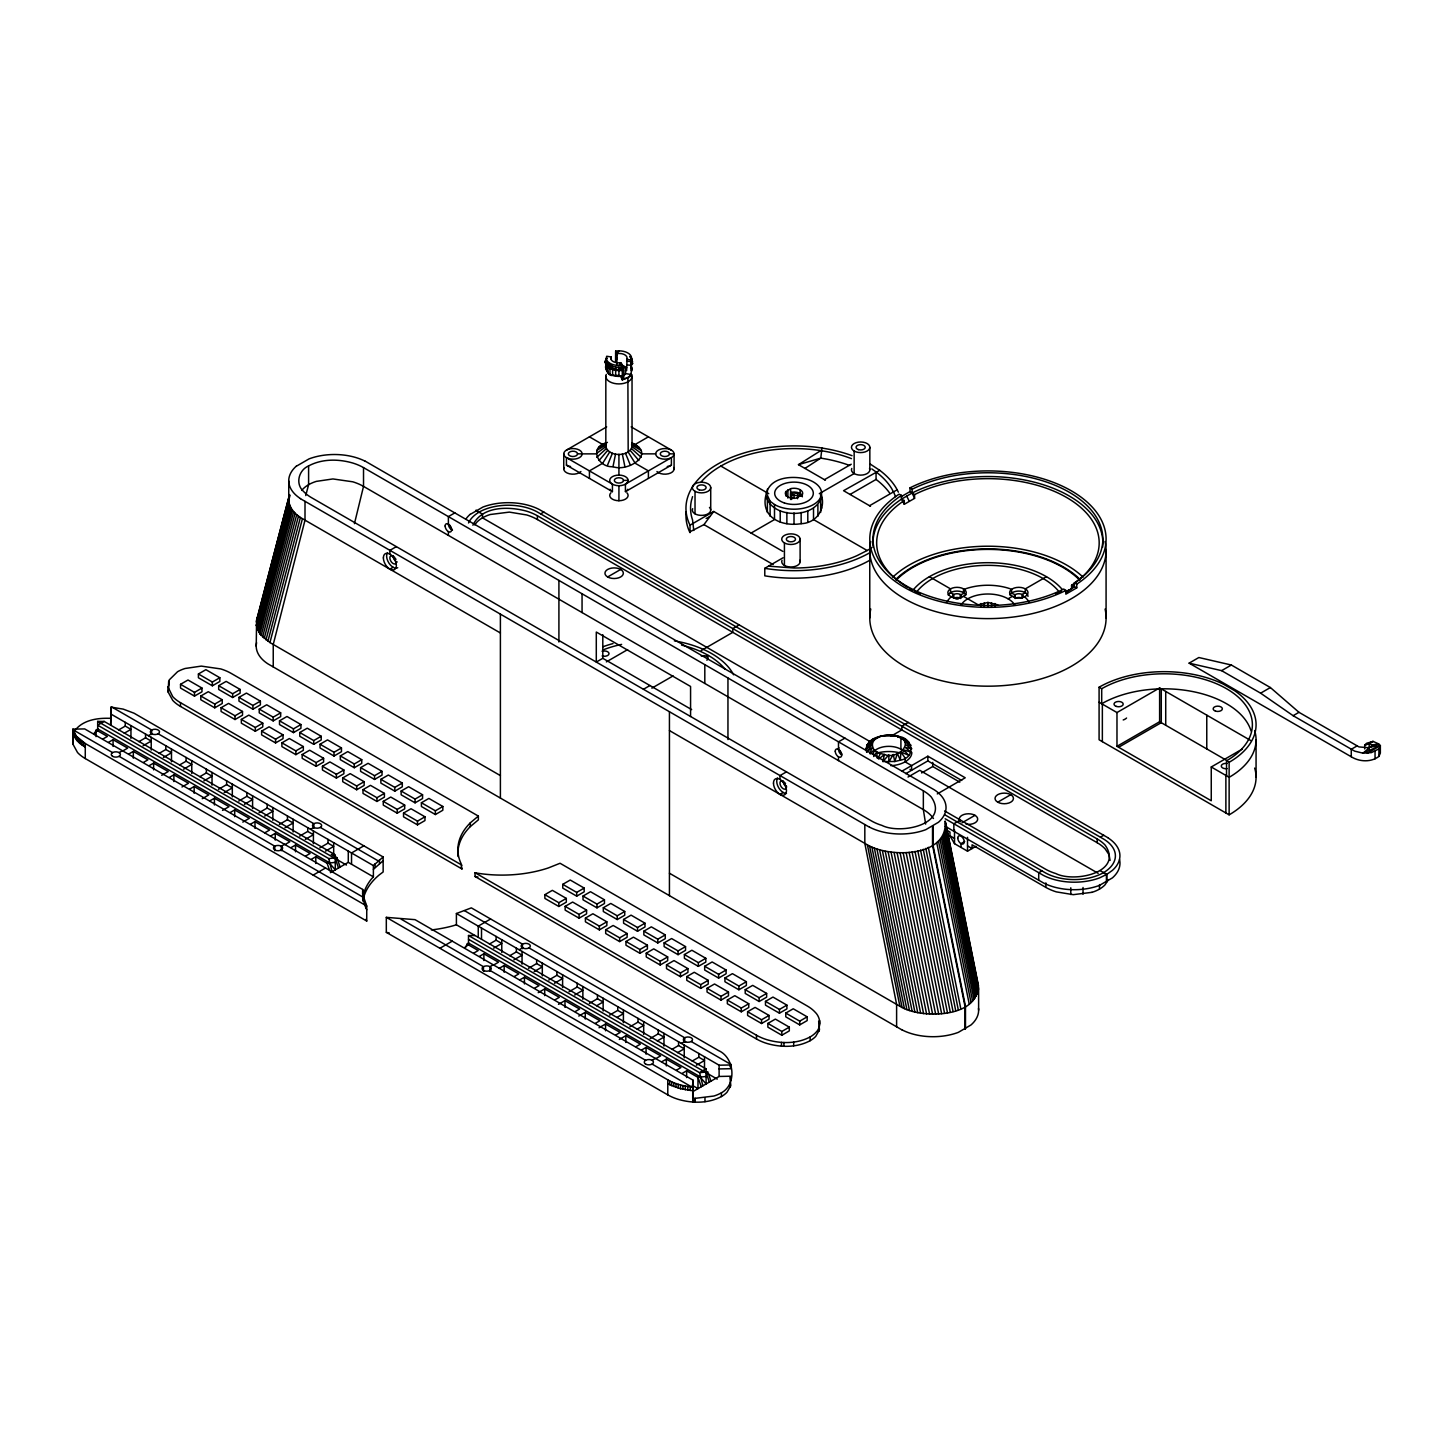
<?xml version="1.0" encoding="UTF-8"?>
<svg xmlns="http://www.w3.org/2000/svg" width="1453" height="1453" viewBox="0 0 1453 1453"><rect width="100%" height="100%" fill="white"/><g stroke="black" fill="none" stroke-linecap="round" stroke-linejoin="round"><path stroke-width="1.5" d="M631.583 366.882A13.095 7.574 0 0 1 631.583 370.806L630.275 376.381L622.32 379.905C624.045 371.895 611.568 378.416 607.99 372.495L607.99 367.046L605.211 362.324L606.718 358.128L605.211 362.324L606.973 366.12L609.988 368.553L615.654 370.461L622.211 370.461L620.994 368.154M609.988 374.002L609.988 368.553L605.647 364.285L606.282 360.017M618.924 376.145L618.924 367.318L622.211 367.082L621.466 369.988L618.924 370.697M631.583 370.806L631.147 361.506L632.2 359.726L631.147 358.128L632.6 363.522L631.147 365.284L626.624 364.903M632.037 376.345L632.037 446.707C628.967 457.077 608.898 457.077 605.828 446.707L605.828 376.345M464.706 947.719L468.502 943.015L699.601 1076.455L706.104 1083.956L706.104 1068.936L456.405 924.78L456.405 913.519L471.353 907.871L718.509 1050.573C734.491 1057.475 737.071 1084.392 721.451 1092.783A32.456 18.744 0 0 1 713.932 1096.016L695.242 1098.341L692.718 1101.992L693.099 1080.197L415.031 919.658L386.316 917.352L386.316 932.354L667.781 1094.872A44.189 25.518 0 0 0 678.224 1099.34C692.264 1103.426 708.265 1103.608 721.414 1096.561A32.456 18.744 0 0 0 727.027 1092.202L730.75 1085.663L729.933 1077.127M618.924 475.095L618.924 454.262M667.781 1094.872L667.799 1079.851L386.316 917.352M695.206 1102.119L695.242 1098.341L692.718 1098.25L692.718 1090.731L680.531 1088.733L671.686 1085.609L669.688 1084.646L669.688 1080.887L667.799 1079.851M671.686 1085.609L671.704 1081.867L669.688 1080.887M673.792 1086.499L673.792 1082.757L671.704 1081.867M675.972 1087.334L675.972 1083.575L673.792 1082.757M678.224 1088.079L678.224 1084.319L675.972 1083.575M680.531 1088.733L680.549 1084.991L678.224 1084.319M682.91 1089.314L682.91 1085.573L680.549 1084.991M685.326 1089.804L685.326 1086.063L682.91 1085.573M687.778 1090.204L687.778 1086.463L685.326 1086.063M690.248 1090.513L690.248 1086.771L687.778 1086.463M719.108 1068.936L730.877 1068.7L730.478 1063.542M693.099 1080.197L692.718 1090.731L693.099 1083.956M704.959 1101.683L704.977 1097.905M721.414 1096.561L721.451 1092.783M730.314 1087.044L730.332 1083.266M730.859 1079.979L730.877 1076.219L719.108 1076.455L693.099 1091.457M72.922 740.412L72.741 738.959L72.922 744.154L72.904 729.134L84.674 728.916L362.723 889.472L363.014 898.917L363.014 895.157L366.737 906.036L366.737 921.057L85.273 758.557A44.189 25.518 0 0 1 77.536 752.527L72.922 744.154L73.504 733.329M256.309 621.938L289.565 494.583L256.582 620.195L256.237 646.204M669.433 873.217L899.897 1006.275C921.874 1020.424 987.713 1017.554 976.071 979.031M111.046 707.121L110.664 725.174L111.046 707.121L123.233 709.118L134.076 713.223L383.138 856.961L383.156 871.963L379.451 874.742A92.865 53.616 0 0 0 363.014 900.824M110.664 717.655L111.082 710.862M362.723 893.214L362.669 894.249L362.651 890.489M897.373 736.417L908.743 742.065L905.328 742.392L911.049 745.262L905.909 744.953L911.83 748.695L905.328 747.496L911.049 752.127L903.621 749.875L908.743 755.342L900.914 751.909L900.333 760.191L894.794 761.517L882.897 761.517L884.423 754.47C896.864 760.028 916.353 742.392 897.373 736.417C912.666 736.689 916.879 757.485 900.333 760.191L897.373 753.471L894.794 761.517L893.25 754.47L888.836 761.971L888.836 754.797L882.897 761.517M289.093 496.308C287.004 505.935 294.578 514.362 302.442 518.685L500.395 632.981M669.433 730.568L867.405 844.865C889.926 858.015 948.282 857.524 945.158 820.999L978.614 987.622L978.614 1010.144M873.326 753.98L874.052 749.875C865.734 735.854 891.706 731.985 900.333 737.198L893.25 735.436L894.794 735.872C884.096 733.711 863.5 737.743 866.642 752.127L872.345 747.496L869.784 753.38M606.155 442.929C588.665 447.197 598.146 467.848 612.984 466.685L615.545 454.008M607.99 372.495C603.249 357.093 605.774 376.908 612.385 375.401A13.095 7.574 0 0 0 622.32 376.145M612.984 466.685C628.332 472.388 656.974 453.354 631.674 442.911M606.282 363.395L606.718 361.506L605.338 360.453L606.282 368.844M620.722 365.557A6.902 3.978 0 0 1 625.589 370.442L626.624 370.588L627.078 357.965A7.828 4.522 0 0 0 619.25 353.442L616.871 353.715L615.654 351.099L618.924 350.845A12.641 7.301 0 0 1 631.147 360.035L631.147 370.733M631.565 360.017L631.147 361.906L632.6 363.522L631.147 365.284M766.421 493.275C770.58 476.312 793.901 475.367 807.795 479.49A27.589 15.929 0 0 1 815.896 502.974A27.589 15.929 0 0 1 774.503 504.536L770.108 501.231L766.421 493.275C759.229 517.195 781.532 526.967 801.148 523.679C817.076 523.189 826.775 507.696 820.654 492.912L820.654 512.419M821.581 497.035C815.133 518.848 772.887 518.848 766.421 497.035M866.315 750.438L866.642 749.021M289.964 495.564L258.598 615.091L259.633 613.457M500.395 775.611L269.931 642.553L259.869 633.908L256.346 625.426L288.856 501.539M261.921 604.775L263.629 598.255M275.035 554.792L276.742 548.271M256.672 627.169L289.183 503.283M257.181 628.895L289.692 505.008M257.889 630.584L290.4 506.716M258.779 632.273L291.29 508.387M259.869 633.908L292.38 510.021M261.14 635.506L293.651 511.619M262.575 637.05L295.086 513.163M264.192 638.521L296.703 514.653M265.972 639.956L298.483 516.087M305.748 495.564L308.599 484.703L308.599 465.923C322.057 458.712 338.458 458.857 352.843 463.053A45.079 26.027 0 0 1 363.522 467.612L923.345 790.813A45.079 26.027 0 0 1 931.264 796.989C950.026 824.287 900.588 834.803 882.007 825.431A45.079 26.027 0 0 1 871.328 820.854L311.505 497.652A45.079 26.027 0 0 1 303.586 491.477C295.086 484.031 298.61 470.154 308.599 465.923M267.897 641.318L300.408 517.431M269.931 642.553L302.442 518.685M618.924 367.318L615.654 367.082L615.654 375.891M354.441 523.679L363.522 486.392L363.522 467.612M256.582 620.195L257.726 616.762M692.554 496.635L691.446 500.504A103.435 59.718 0 0 0 692.554 519.938L693.771 530.49M73.467 737.089L72.704 742.719M168.675 681.221L168.13 692.046L172.744 700.419A44.189 25.518 0 0 0 180.499 706.43L461.963 868.948L461.037 863.5A92.865 53.616 0 0 1 470.318 822.816L478.364 816.096L231.209 673.411A44.189 25.518 0 0 0 220.765 668.925L201.295 666.11L185.094 668.489A32.456 18.744 0 0 0 177.557 671.722L169.274 679.877L168.13 692.046M475.04 872.744L756.504 1035.244A44.189 25.518 0 0 0 766.948 1039.712C780.987 1043.799 797.007 1043.98 810.156 1036.933A32.456 18.744 0 0 0 815.751 1032.593C821.69 1027.053 820.673 1017.3 814.97 1011.996A44.189 25.518 0 0 0 807.214 1005.966L560.059 863.264L548.417 867.913A92.865 53.616 0 0 1 477.946 873.271L475.04 872.744L475.04 876.504L756.504 1039.004A44.189 25.518 0 0 0 766.948 1043.472C780.987 1047.559 797.007 1047.74 810.156 1040.693A32.456 18.744 0 0 0 815.751 1036.352L819.474 1029.796L818.657 1021.259M472.915 525.241C481.815 505.826 508.986 506.243 526.731 511.202A45.079 26.027 0 0 1 537.41 515.779L1097.233 838.98A45.079 26.027 0 0 1 1105.152 845.137C1123.914 872.436 1074.475 882.97 1055.895 873.58A45.079 26.027 0 0 1 1045.216 869.003L944.632 810.937M606.718 361.906L612.603 366.338L612.603 375.165M605.211 362.324L606.718 358.128M607.445 465.36L612.385 453.263M606.973 366.12L607.972 363.668L609.061 367.718L622.211 370.461M168.675 684.981L169.274 683.636M1108.385 879.592L1105.097 884.75A32.456 18.744 0 0 1 1091.911 892.36M1369.198 749.276L1369.198 743.645L1373.103 741.393L1364.694 745.171L1369.198 743.645L1372.395 744.935L1378.606 743.863L1368.236 747.714L1358.991 746.915L1298.982 712.315L1270.376 687.541L1231.363 665.02L1198.852 657.519L1189.117 663.149L1351.272 756.777C1359.463 761.899 1371.051 762.48 1378.915 756.395L1378.915 748.894L1380.35 745.607L1378.606 743.863L1373.103 741.393L1366.637 743.264L1364.694 745.171L1364.694 748.931M1378.915 756.395L1380.35 753.108L1380.35 745.607L1370.215 747.024L1362.968 753.181L1354.65 751.128L1293.134 715.693L1260.623 693.172L1221.61 670.65L1189.117 663.149M878.084 758.52L880.3 753.471L884.423 754.47L878.756 759.047M804.962 468.411L820.782 458.113L821.962 448.033L828.737 449.231A108.049 62.37 0 0 1 852.057 455.679M93.882 733.62L97.678 728.916L328.778 862.356L335.28 869.857L335.28 854.836L104.162 721.414L97.678 721.414L97.678 730.805M94.427 734.564L97.678 728.916M466.322 946.775L468.502 943.015M609.661 452.046L602.686 463.253L589.428 470.881L589.428 478.4M631.565 363.395L632.2 359.726L629.875 356.366L630.893 357.892M873.634 756.541L876.777 751.909L880.3 753.471M618.924 350.845L617.035 353.606L616.871 364.412M611.077 358.927L611.241 356.966L606.718 356.257A12.641 7.301 0 0 0 618.924 365.448C623.337 356.966 622.229 373.839 622.211 375.891M74.829 730.659C83.021 719.671 98.295 717.728 111.082 718.381M474.731 524.86L476.729 522.299A33.383 19.27 0 0 1 490.242 514.507L509.349 512.11L526.731 514.961A45.079 26.027 0 0 1 537.41 519.538L1097.233 842.74A45.079 26.027 0 0 1 1105.152 848.897L1108.911 854.546L1110.11 860.412M866.642 752.127L871.764 744.953L865.861 748.695L872.345 742.392L866.642 745.262L874.052 740.013L868.93 742.065L880.3 736.417M631.147 374.493L627.878 377.762L622.211 379.651M790.614 488.698L785.619 491.986A8.682 5.013 0 0 0 796.244 498.125L802.401 494.583A8.682 5.013 0 0 0 791.758 488.426L790.614 488.698L790.614 499.505M686.197 511.728A108.049 62.37 0 0 0 689.648 531.943L703.96 524.624L713.714 511.474L782.876 551.413M599.036 460.51L607.59 450.484M301.77 490.406L302.842 489.152A33.383 19.27 0 0 1 308.599 484.703A33.383 19.27 0 0 1 316.318 481.379L332.919 478.945L352.843 481.815A45.079 26.027 0 0 1 363.522 486.392L923.345 809.593A45.079 26.027 0 0 1 931.264 815.751L933.462 818.529M362.723 889.472L362.723 900.733L363.014 897.064A92.865 53.616 0 0 1 371.35 879.083L373.385 876.849L373.385 865.588L383.138 856.961M373.385 869.33L383.156 860.703M870.22 753.962L874.052 749.875L876.777 751.909L877.194 758.121M1370.215 747.024L1372.395 744.935M596.729 457.314L606.282 448.668M458.04 856.507A92.865 53.616 0 0 1 470.318 826.575L478.364 819.855L478.364 816.096M1074.348 586.649L1066.593 592.061L1074.348 586.649L1074.348 582.889A114.932 66.366 0 0 0 1069.208 492.222A114.932 66.366 0 0 0 912.139 489.243L910.032 487.845L910.032 491.604L914.573 494.601A111.263 64.241 0 0 1 1066.593 497.471A111.263 64.241 0 0 1 1071.569 585.25L1071.569 588.992M296.376 466.213L309.071 458.876A46.351 26.753 0 0 1 365.212 461.255M470.263 514.362L482.959 507.043A46.351 26.753 0 0 1 539.099 509.422L1108.33 837.963M951.497 596.802L950.099 597.855A43.681 25.21 0 0 0 946.575 602.359M618.397 369.934L622.211 367.082L620.994 364.467M869.639 827.211A46.351 26.753 0 0 0 925.852 829.645L938.475 822.253A46.351 26.753 0 0 0 934.352 789.851L365.284 461.2M1099.667 885.258L1112.362 877.921A46.351 26.753 0 0 0 1119.555 859.613M902.15 1029.923A46.351 26.753 0 0 0 958.344 1032.356L970.985 1024.964A46.351 26.753 0 0 0 978.505 1008.4M1367.327 753.235L1380.35 745.607L1362.968 753.181L1371.45 752.6L1378.915 748.894M825.395 480.216L798.46 464.669L820.782 450.612L827.247 451.738A103.435 59.718 0 0 1 851.476 458.639M900.86 496.835L910.032 491.604M873.235 547.236A114.932 66.366 0 0 1 901.514 499.142L912.139 493.003A114.932 66.366 0 0 1 1038.768 483.377A114.932 66.366 0 0 1 1102.609 547.236M910.032 487.845A118.147 68.218 0 0 1 1071.479 490.896A118.147 68.218 0 0 1 1076.764 584.124L1076.764 587.866L1065.83 594.186L1065.83 590.427A118.147 68.218 0 0 1 904.384 587.375A118.147 68.218 0 0 1 899.098 494.165L901.514 495.382L901.514 499.142L904.275 504.3L914.573 498.361L914.573 494.601M596.711 450.448L606.282 444.745L605.828 446.707L595.948 453.881L577.549 453.863A4.595 2.652 0 0 1 570.648 456.169A4.595 2.652 0 0 1 570.648 451.556A4.595 2.652 0 0 1 577.549 453.863M363.868 845.828L351.535 852.965L351.535 864.226M439.896 948.282L452.246 941.144M611.241 356.966L610.787 358.328A7.828 4.522 0 0 0 618.597 362.85L620.812 362.687L620.812 364.558M626.788 359.236L631.147 360.035M396.36 546.637L389.858 550.396L389.858 554.138M454.88 512.855L448.378 516.614L448.378 524.115A4.595 2.652 60 0 0 452.482 530.109M566.434 450.103L606.664 426.891M104.162 721.414L97.678 725.174L328.778 858.596L336.896 857.651L340.147 867.041M180.535 684.309L188 680.004L201.967 688.05L201.967 691.81L194.484 696.114L180.535 688.068L180.535 684.309L194.484 692.373L201.967 688.05M198.407 673.992L205.89 669.67L219.839 677.734L219.839 681.475L212.356 685.798L198.407 677.752L198.407 673.992L212.356 682.038L219.839 677.734M389.858 569.158L393.109 567.288M103.054 738.923L107.395 736.417L96.043 729.86L96.043 736.617M118.601 729.951L125.267 726.1L130.952 729.37L124.268 733.22M108.739 742.192L113.062 739.686L127.664 748.113L123.342 750.62M648.401 436.844L635.161 444.473L632.001 443.074M200.805 696.023L208.288 691.701L222.236 699.765L222.236 703.506L214.753 707.829L200.805 699.765L200.805 696.023L214.753 704.069L222.236 699.765M218.677 685.689L226.159 681.384L240.108 689.43L240.108 693.19L232.643 697.513L218.677 689.448L218.677 685.689L232.643 693.753L240.108 689.43M119.092 752.6L122.379 750.692M148.388 735.69L151.675 733.783A4.595 2.652 0 0 0 159.358 732.584A4.595 2.652 0 0 0 153.727 729.333A4.595 2.652 0 0 0 151.675 733.783M138.87 741.648L145.554 737.797L151.221 741.066L143.084 745.77M540.661 513.89L543.912 512.019M129.008 753.889L133.331 751.401L147.934 759.828L143.611 762.335M221.074 707.72L228.557 703.397L242.506 711.461L242.506 715.221L235.023 719.526L221.074 711.48L221.074 707.72L235.023 715.784L242.506 711.461M238.964 697.404L246.429 693.081L260.378 701.145L260.378 704.887L252.913 709.209L238.964 701.145L238.964 697.404L252.913 705.45L260.378 701.145M159.14 753.362L165.824 749.512L171.49 752.781L163.372 757.467M149.278 765.604L153.618 763.097L168.221 771.525L161.719 775.284M625.426 491.659L671.395 465.123L671.395 457.622L625.426 484.158L625.426 491.659A9.19 5.303 0 0 0 627.805 489.28M241.343 719.435L248.826 715.112L262.775 723.158L262.775 726.918L255.31 731.24L241.343 723.176L241.343 719.435L255.31 727.481L262.775 723.158M259.233 709.1L266.698 704.796L280.665 712.842L280.665 716.601L273.182 720.906L259.233 712.86L259.233 709.1L273.182 717.164L280.665 712.842M179.591 764.968L186.093 761.209L191.76 764.478L183.641 769.182M169.547 777.301L173.888 774.812L188.49 783.24L181.988 786.981M261.631 731.131L269.096 726.809L283.044 734.873L283.044 738.633L275.58 742.937L261.631 734.891L261.631 731.131L275.58 739.196L283.044 734.873M279.503 720.815L286.986 716.492L300.934 724.557L300.934 728.298L293.452 732.621L279.503 724.557L279.503 720.815L293.452 728.861L300.934 724.557M199.86 776.665L206.362 772.905L212.029 776.193L203.91 780.879M189.816 789.015L194.157 786.509L208.76 794.936L202.258 798.696M281.9 742.828L289.365 738.524L303.332 746.57L303.332 750.329L295.849 754.652L281.9 746.588L281.9 742.828L295.849 750.892L303.332 746.57M299.772 732.512L307.255 728.189L321.204 736.253L321.204 740.013L313.721 744.317L299.772 736.271L299.772 732.512L313.721 740.576L321.204 736.253M218.513 789.306L226.632 784.62L232.317 787.889L224.18 792.575M210.104 800.712L214.426 798.206L229.029 806.651L222.527 810.393M690.03 532.67L690.03 525.151L713.714 511.474M607.645 576.968A9.19 5.303 0 0 0 623.028 574.589A9.19 5.303 0 0 0 611.767 568.087A9.19 5.303 0 0 0 607.645 576.968L620.649 569.467M302.17 754.543L309.652 750.22L323.601 758.284L323.601 762.026L316.118 766.349L302.17 758.303L302.17 754.543L316.118 762.589L323.601 758.284M320.041 744.227L327.524 739.904L341.473 747.95L341.473 751.71L334.008 756.032L320.041 747.968L320.041 744.227L334.008 752.273L341.473 747.95M238.782 801.021L246.919 796.317L252.586 799.586L244.449 804.29M230.373 812.427L234.696 809.92L249.298 818.348L242.796 822.107M322.439 766.24L329.922 761.935L343.871 769.981L343.871 773.741L336.388 778.063L322.439 769.999L322.439 766.24L336.388 774.304L343.871 769.981M340.329 755.923L347.794 751.601L361.743 759.665L361.743 763.406L354.278 767.729L340.329 759.683L340.329 755.923L354.278 763.969L361.743 759.665M824.469 479.672L851.24 464.215M259.052 812.717L267.189 808.031L272.855 811.301L264.737 815.987M751.092 533.069L774.503 519.556L774.503 504.536M819.31 493.675L854.146 473.569L854.146 451.048M250.642 824.123L254.983 821.617L269.586 830.044L264.7 832.86M342.708 777.954L350.191 773.632L364.14 781.696L364.14 785.437L356.675 789.76L342.708 781.696L342.708 777.954L356.675 786L364.14 781.696M360.598 767.62L368.081 763.315L382.03 771.361L382.03 775.121L374.547 779.444L360.598 771.38L360.598 767.62L374.547 775.684L382.03 771.361M898.372 492.149L896.319 488.244A108.049 62.37 0 0 0 879.719 470.318L843.557 490.696L870.492 506.262M850.059 494.456L876.068 479.436L876.068 471.934L871.782 468.919M279.339 824.414L287.458 819.728L293.125 822.997L285.006 827.701M270.912 835.838L275.253 833.332L289.855 841.759L284.97 844.574M362.996 789.651L370.461 785.346L384.409 793.392L384.409 797.152L376.945 801.457L362.996 793.411L362.996 789.651L376.945 797.715L384.409 793.392M380.868 779.335L388.351 775.012L402.299 783.076L402.299 786.818L394.816 791.14L380.868 783.094L380.868 779.335L394.816 787.381L402.299 783.076M691.664 709.609L602.795 658.318L596.293 662.059L596.293 632.037L690.575 686.47L690.575 716.492M869.566 505.717L897.137 489.806M284.57 844.338L281.301 846.209L281.301 850.713M310.561 829.318L313.83 827.429A4.595 2.652 0 0 0 321.513 826.248A4.595 2.652 0 0 0 315.882 822.997A4.595 2.652 0 0 0 313.83 827.429M299.609 836.129L307.727 831.443L313.412 834.712L305.275 839.398M870.401 559.914A108.049 62.37 0 0 1 766.04 576.042L764.787 575.824L764.787 568.323L783.04 557.789M606.355 661.896L627.623 649.618M291.181 847.535L295.522 845.028L310.125 853.456L305.784 855.962M383.265 801.366L390.73 797.043L404.697 805.089L404.697 808.849L397.214 813.171L383.265 805.107L383.265 801.366L397.214 809.412L404.697 805.089M401.137 791.031L408.62 786.727L422.569 794.773L422.569 798.532L415.086 802.837L401.137 794.791L401.137 791.031L415.086 799.096L422.569 794.773M319.878 847.826L328.015 843.14L333.681 846.409L325.545 851.113M311.469 859.232L315.791 856.743L327.143 863.282L329.74 870.801M403.534 813.062L411.017 808.74L424.966 816.804L424.966 820.564L417.483 824.868L403.534 816.822L403.534 813.062L417.483 821.127L424.966 816.804M421.406 802.746L428.889 798.423L442.838 806.488L442.838 810.229L435.373 814.552L421.406 806.488L421.406 802.746L435.373 810.792L442.838 806.488M739.305 624.826L732.802 628.586L732.802 632.327L701.218 650.563M327.143 863.282L335.28 862.356M325.526 867.986L313.158 875.106M643.443 689.285L649.945 685.525M330.394 872.672L348.284 862.356L373.385 876.849M651.87 688.159L673.12 675.899M706.83 656.429L708.446 655.503M1008.091 598.818L1012.305 596.384A9.19 5.303 0 0 0 1023.402 597.237L1025.309 596.384A9.19 5.303 0 0 0 1025.309 588.883L1046.451 576.678M544.875 894.667L552.358 890.344L566.307 898.408L566.307 902.15L558.824 906.472L544.875 898.426L544.875 894.667L558.824 902.713L566.307 898.408M562.747 884.35L570.23 880.028L584.179 888.074L584.179 891.833L576.696 896.156L562.747 888.092L562.747 884.35L576.696 892.396L584.179 888.074M786.473 771.87L779.97 775.611L779.97 779.371M844.992 738.07L838.49 741.829L838.49 749.348M473.896 953.023L478.219 950.516L466.867 943.96M489.425 944.05L496.109 940.182L501.775 943.469L493.639 948.155M565.144 906.363L572.627 902.059L586.576 910.105L586.576 913.864L579.093 918.187L565.144 910.123L565.144 906.363L579.093 914.427L586.576 910.105M583.016 896.047L590.499 891.724L604.448 899.788L604.448 903.53L596.983 907.853L583.016 899.807L583.016 896.047L596.983 904.093L604.448 899.788M479.563 956.292L483.885 953.786L498.488 962.213L494.165 964.719M779.97 794.391L783.221 792.503M908.343 722.432L901.841 726.173L901.841 729.933L890.852 736.271M493.203 964.792L489.952 966.681L489.952 971.185M519.211 949.772L522.462 947.901M509.694 955.747L516.378 951.897L522.045 955.166L513.926 959.852M585.414 918.078L592.897 913.755L606.845 921.82L606.845 925.561L599.362 929.884L585.414 921.82L585.414 918.078L599.362 926.124L606.845 921.82M603.304 907.744L610.769 903.439L624.736 911.485L624.736 915.245L617.253 919.567L603.304 911.503L603.304 907.744L617.253 915.808L624.736 911.485M499.287 968.297L504.173 965.482L518.775 973.928L514.435 976.416M528.529 968.297L536.647 963.593L542.314 966.881L534.195 971.567M605.683 929.775L613.166 925.47L627.115 933.516L627.115 937.276L619.65 941.58L605.683 933.534L605.683 929.775L619.65 937.839L627.115 933.516M623.573 919.458L631.056 915.136L645.005 923.2L645.005 926.941L637.522 931.264L623.573 923.218L623.573 919.458L637.522 927.504L645.005 923.2M519.556 980.012L524.442 977.197L539.045 985.624L534.704 988.131M901.841 771.216L927.849 756.214L965.228 777.791L937.276 793.937M905.746 773.668L927.849 760.9L961.723 780.461M548.798 979.994L556.917 975.308L562.602 978.577L554.465 983.263M908.016 777.046L919.731 770.29L1098.177 873.326M625.971 941.49L633.435 937.167L647.402 945.213L647.402 948.972L639.919 953.295L625.971 945.231L625.971 941.49L639.919 949.535L647.402 945.213M643.842 931.155L651.325 926.851L665.274 934.897L665.274 938.656L657.791 942.961L643.842 934.915L643.842 931.155L657.791 939.219L665.274 934.897M538.209 992.653L544.712 988.894L559.314 997.339L554.973 999.827M921.583 772.96L932.717 766.53L959.815 782.168M569.067 991.709L577.204 987.005L582.871 990.274L574.734 994.978M646.24 953.186L653.723 948.863L667.672 956.928L667.672 960.687L660.189 964.992L646.24 956.946L646.24 953.186L660.189 961.25L667.672 956.928M664.112 942.87L671.595 938.547L685.544 946.611L685.544 950.353L678.079 954.675L664.112 946.611L664.112 942.87L678.079 950.916L685.544 946.611M558.479 1004.35L564.981 1000.608L579.584 1009.036L575.261 1011.542M589.337 1003.405L597.474 998.72L603.14 1001.989L596.638 1005.748M666.509 964.883L673.992 960.578L687.941 968.624L687.941 972.384L680.458 976.707L666.509 968.642L666.509 964.883L680.458 972.947L687.941 968.624M684.399 954.567L691.864 950.244L705.813 958.308L705.813 962.068L698.348 966.372L684.399 958.326L684.399 954.567L698.348 962.631L705.813 958.308M578.766 1016.065L585.268 1012.305L599.871 1020.732L595.53 1023.239M1099.086 702.235L1116.976 712.551L1159.621 687.923L1250.779 740.558M609.606 1015.102L617.743 1010.416L623.41 1013.685L616.907 1017.445M686.779 976.598L694.262 972.275L708.21 980.339L708.21 984.081L700.727 988.403L686.779 980.357L686.779 976.598L700.727 984.644L708.21 980.339M704.669 966.281L712.133 961.959L726.1 970.005L726.1 973.764L718.617 978.087L704.669 970.023L704.669 966.281L718.617 974.327L726.1 970.005M599.036 1027.761L605.538 1024.02L620.14 1032.447L615.8 1034.954M960.36 820.019L953.858 823.778L953.858 831.279M1221.61 670.65L1231.363 665.02M961.977 822.834L974.981 815.333M997.739 802.183A9.19 5.303 0 0 0 1013.122 799.804A9.19 5.303 0 0 0 1001.862 793.302A9.19 5.303 0 0 0 997.739 802.183L1010.743 794.682M629.894 1026.817L638.012 1022.113L643.679 1025.4L637.177 1029.142M1116.976 712.551L1116.976 746.333L1159.621 721.723L1226.314 760.21M1118.61 747.278L1161.274 722.668L1161.274 688.885M707.048 988.294L714.531 983.99L728.48 992.036L728.48 995.795L721.015 1000.118L707.048 992.054L707.048 988.294L721.015 996.358L728.48 992.036M724.938 977.978L732.421 973.655L746.37 981.719L746.37 985.479L738.887 989.784L724.938 981.738L724.938 977.978L738.887 986.042L746.37 981.719M619.305 1039.476L625.807 1035.717L640.41 1044.144L636.069 1046.65M964.719 841.523L961.014 843.666L961.014 847.426M946.048 829.772L949.953 832.024L949.953 835.784L954.512 843.666L967.516 851.186L975.962 846.3M650.163 1038.514L658.282 1033.828L663.967 1037.097L657.283 1040.966M727.335 1000.009L734.8 995.686L748.767 1003.751L748.767 1007.492L741.284 1011.815L727.335 1003.751L727.335 1000.009L741.284 1008.055L748.767 1003.751M745.207 989.675L752.69 985.37L766.639 993.416L766.639 997.176L759.156 1001.498L745.207 993.434L745.207 989.675L759.156 997.739L766.639 993.416M641.736 1049.92L646.076 1047.431L660.679 1055.859L656.338 1058.347M1260.623 693.172L1270.376 687.541M652.106 1060.327L655.394 1058.42M681.403 1043.417L684.69 1041.51M671.885 1049.393L678.569 1045.524L684.236 1048.812L677.552 1052.662M747.605 1011.706L755.088 1007.401L769.037 1015.447L769.037 1019.207L761.554 1023.511L747.605 1015.465L747.605 1011.706L761.554 1019.77L769.037 1015.447M765.477 1001.389L772.96 997.067L786.908 1005.131L786.908 1008.872L779.444 1013.195L765.477 1005.149L765.477 1001.389L779.444 1009.435L786.908 1005.131M662.023 1061.634L666.346 1059.128L680.948 1067.555L676.626 1070.062M692.155 1061.09L698.839 1057.239L704.505 1060.508L696.387 1065.194M1293.134 715.693L1298.982 712.315M1116.976 746.333L1211.257 800.766L1211.257 766.984L1242.388 749.003M767.874 1023.421L775.357 1019.098L789.306 1027.144L789.306 1030.903L781.823 1035.226L767.874 1027.162L767.874 1023.421L781.823 1031.467L789.306 1027.144M785.764 1013.086L793.229 1008.782L807.178 1016.828L807.178 1020.587L799.713 1024.892L785.764 1016.846L785.764 1013.086L799.713 1021.15L807.178 1016.828M682.292 1073.331L686.633 1070.825L697.985 1077.381L701.236 1086.771M1041.964 870.892L1038.713 872.763L1038.713 880.282M1100.484 837.11L1103.735 835.221M706.104 1068.936L699.601 1072.695L468.502 939.274M702.852 1085.827L699.601 1072.695L707.738 1071.751L710.971 1081.141M1357.12 745.898L1351.272 749.276L1351.272 756.777M490.605 919.004L478.255 926.124L478.255 937.385M871.782 547.672A103.435 59.718 0 0 1 867.15 550.524L856.979 555.664A103.435 59.718 0 0 1 794.01 568.014L768.546 566.161M1065.539 591.789L1069.208 589.809M599.017 447.233L605.865 443.783M607.427 442.384L602.668 444.491L589.428 436.844M997.757 604.793L987.931 602.45L978.105 604.793L963.539 596.384A9.19 5.303 0 0 1 952.441 597.237L950.534 596.384A9.19 5.303 0 0 1 950.534 588.883L929.411 576.678M872.581 739.323L876.777 737.979M456.405 924.78L452.519 925.942A92.865 53.616 0 0 1 431.378 929.938M798.46 464.669L820.782 458.113L827.247 459.239A103.435 59.718 0 0 1 849.587 465.432M1091.966 892.324L1073.277 894.667L1056.295 891.87A44.189 25.518 0 0 1 1045.851 887.402L972.057 844.792L972.057 848.552L967.516 845.918M802.401 496.799A8.682 5.013 0 0 0 791.758 493.257L790.614 493.53L791.304 499.487M632.654 361.688L626.624 361.216M618.924 365.448L622.211 365.193M790.414 495.037L800.948 495.836M882.897 735.872L894.794 735.872M456.405 913.519L719.108 1065.194L730.859 1064.976M655.703 453.863L641.917 453.863L632.037 446.707L631.583 444.745L641.118 450.43M669.488 453.863A4.595 2.652 0 0 0 662.586 451.556A4.595 2.652 0 0 0 662.586 456.169A4.595 2.652 0 0 0 669.488 453.863L674.083 453.863L674.083 468.883M623.519 480.398A4.595 2.652 0 0 0 616.617 478.11A4.595 2.652 0 0 0 616.617 482.705A4.595 2.652 0 0 0 623.519 480.398L628.114 480.398M468.502 944.904L468.502 935.514L475.004 935.514M706.104 1076.455L697.985 1077.381L697.985 1088.642L692.155 1085.282M690.248 1086.771L692.736 1086.989M620.722 376.436A6.902 3.978 0 0 0 625.589 373.621L631.583 374.547M786.091 496.145L786.091 491.314M764.787 568.323L766.04 568.541A108.049 62.37 0 0 0 870.401 552.394M475.04 876.504L477.946 877.031M386.316 932.354L389.222 932.899M609.988 368.553L611.804 368.899L609.988 365.193L609.061 367.718L607.99 367.046M612.603 366.338L615.654 367.082M905.092 739.323L900.914 737.979L900.914 749.239M621.866 364.903L626.733 367.718M631.982 443.783L638.83 447.233M1074.348 582.889L1076.764 584.124M901.514 499.142L904.275 500.54A111.263 64.241 0 0 0 907.562 587.321M1071.569 585.25L1076.764 587.866M475.767 510.457L482.487 514.09L482.487 517.849L870.656 741.956M1100.139 870.692L1106.859 874.325L1112.362 870.42A46.351 26.753 0 0 0 1108.239 838.018M869.566 827.266L300.408 498.67M902.077 1029.959L267.897 663.839A46.351 26.753 0 0 1 256.582 642.716M667.781 1083.611L669.688 1084.646M627.878 377.762L628.186 452.046L635.197 463.253L648.401 470.881L648.401 478.4M720.851 466.068L768.746 493.711M867.15 550.524L813.517 519.556L813.517 508.296M1254.665 768.092A91.957 53.089 0 0 1 1229.129 814.842L1099.086 739.777L1099.086 687.215L1101.701 688.722A88.27 50.964 0 0 1 1226.532 688.722A88.27 50.964 0 0 1 1226.532 760.791L1226.532 775.811M1226.532 760.791L1229.129 762.298L1229.129 814.842M631.165 426.891L671.395 450.103M1211.257 766.984L1229.129 777.319A91.957 53.089 0 0 0 1254.665 730.55M703.96 524.624L773.123 564.545M566.434 465.123L612.421 491.659L612.421 484.158A9.19 5.303 0 0 1 616.544 475.276A9.19 5.303 0 0 1 627.805 481.778A9.19 5.303 0 0 1 612.421 484.158L566.434 457.622L566.434 465.123A9.19 5.303 0 0 0 570.557 466.504M909.978 769.345L911.594 770.29L911.594 765.586L905.092 761.844L905.092 758.085L900.914 751.909M944.959 814.879L1044.489 872.345A41.701 24.083 0 0 0 1103.535 872.654A41.701 24.083 0 0 0 1102.881 838.635L538.137 512.437A41.701 24.083 0 0 0 479.09 512.128A41.701 24.083 0 0 0 468.538 522.953M945.176 818.765L1043.454 875.414A46.351 26.753 0 0 0 1099.721 877.812L1106.859 874.325L1106.859 881.826M945.176 826.267L1043.454 882.934A46.351 26.753 0 0 0 1099.721 885.313M949.953 835.784L954.512 838.417M167.912 686.851L172.744 696.659A44.189 25.518 0 0 0 180.499 702.689L461.963 865.189M112.19 707.23L151.675 730.024L151.675 734.528M158.177 733.783L313.83 823.688L313.83 828.192M320.332 827.429L378.198 860.866M464.579 910.722L522.462 944.141L522.462 948.646M528.965 947.901L684.69 1037.769L684.69 1042.273M691.192 1041.51L730.677 1064.304M110.664 713.913L373.385 865.588M331.23 854.382L336.896 857.651M97.678 721.414L346.45 865.044M468.502 935.514L717.255 1079.125M73.086 729.806L112.589 752.6M119.092 756.341L274.799 846.209L274.799 850.713M281.301 849.969L363.522 897.427M401.228 919.204L483.449 966.681L483.449 971.185M489.952 970.422L645.604 1060.327M652.106 1064.086L691.574 1086.88M72.904 729.134L76.373 736.181L85.273 743.536L366.737 906.036M72.922 732.911L77.536 741.266L85.273 747.296L85.273 758.557M870.401 464.179L879.719 470.318M1065.83 590.427L1063.705 589.028A114.932 66.366 0 0 1 906.654 586.068A114.932 66.366 0 0 1 901.514 495.382M1103.39 872.581L1106.423 874.579L1106.423 882.08M476.203 510.221L479.236 512.219M1024.365 596.802L1025.745 597.855A43.681 25.21 0 0 1 1029.287 602.359M953.786 598.255L953.786 594.513L950.534 592.624L950.534 588.883A9.19 5.303 0 0 1 963.539 588.883L965.01 589.972A9.19 5.303 0 0 1 963.539 596.384M948.155 595.004A9.19 5.303 0 0 1 963.539 592.624L965.01 593.732A9.19 5.303 0 0 1 965.918 595.004M953.059 597.71A4.595 2.652 0 0 1 954.24 594.277A4.595 2.652 0 0 1 960.288 594.513L961.032 595.058A4.595 2.652 0 0 1 961.032 597.71M631.583 448.668L641.136 457.295M630.275 450.484L638.848 460.492M461.037 867.259L461.963 868.948M364.067 899.788L364.067 903.548L366.737 909.796M365.829 919.386L366.737 921.057M690.03 525.151L689.648 524.442A108.049 62.37 0 0 1 821.962 448.033M906.654 495.963L909.251 501.231M790.668 492.549L791.758 492.186A8.682 5.013 0 0 1 802.401 495.727M616.871 355.585L615.654 352.97L616.871 359.272M615.545 361.543L615.654 351.099M620.994 377.035L622.32 379.905M914.573 498.361L912.139 493.003L912.139 489.243M625.48 453.263L630.439 465.36M729.933 1065.866L730.478 1067.283M706.104 1072.695L709.355 1082.085M335.28 858.596L338.531 867.986M332.029 871.727L328.778 858.596M820.654 504.173L821.581 508.296M631.147 366.955L631.565 368.844M945.685 822.725L978.505 985.879M945.34 823.706L978.541 989.366M945.758 829.699L978.269 991.109M945.285 831.407L977.796 992.835M944.613 833.114L977.124 994.524M943.76 834.785L976.271 996.195M942.706 836.419L975.217 997.83M941.471 838.018L973.982 999.428M940.073 839.543L972.566 1000.954M938.475 841.033L970.985 1002.443M936.695 842.486L969.187 1003.896M928.304 847.317L960.796 1008.745M925.779 848.37L958.29 1009.781M923.218 849.279L955.729 1010.689M920.548 850.096L953.059 1011.506M917.806 850.804L950.298 1012.214M914.972 851.404L947.483 1012.814M912.066 851.912L944.577 1013.322M909.124 852.293L941.635 1013.704M906.145 852.566L938.656 1013.976M903.13 852.729L935.641 1014.14M900.097 852.766L932.608 1014.176M897.082 852.693L929.593 1014.103M894.067 852.511L926.578 1013.922M891.07 852.221L923.581 1013.631M888.128 851.803L920.639 1013.231M885.222 851.295L917.733 1012.705M882.389 850.659L914.9 1012.087M879.628 849.932L912.139 1011.342M876.958 849.097L909.469 1010.525M874.379 848.171L906.89 1009.581M871.909 847.153L904.42 1008.564M869.566 846.027L902.077 1007.438M867.405 844.865L899.897 1006.275M622.32 454.008L624.899 466.685M925.652 824.069L923.345 809.593L923.345 790.813M256.346 625.426L288.747 499.796L288.747 481.034M379.451 859.722L379.451 863.482M375.092 863.681L375.11 867.441M365.811 904.365L365.829 908.125M85.273 743.536L85.273 747.296M83.475 742.429L83.475 746.188M81.786 741.284L81.804 745.044M80.242 740.067L80.242 743.827M78.807 738.814L78.825 742.574M77.518 737.506L77.536 741.266M76.373 736.181L76.391 739.94M75.374 734.8L75.374 738.56M74.521 733.42L74.539 737.161M73.831 732.003L73.831 735.763M73.286 730.568L73.304 734.328M606.718 365.284L606.718 370.733L606.282 366.882M1375.047 751.328L1375.047 758.847M1256.064 739.777L1256.064 777.301M1225.878 775.43L1225.878 812.972M1206.771 715.148L1206.771 748.931M1165.724 691.446L1165.724 725.247M1159.621 687.923L1159.621 721.723M1106.078 550.396L1106.078 617.961M1102.355 704.106L1102.355 741.648M1101.701 688.722L1101.701 703.742A88.27 50.964 0 0 1 1156.425 688.994L1164.107 688.813A88.27 50.964 0 0 1 1251.051 730.913M1099.503 884.586L1099.503 889.091M1097.233 838.98L1097.233 842.74M1083.03 887.474L1083.03 894.231M1070.788 887.783L1070.788 894.539M1045.851 882.897L1045.851 887.402M1022.058 598.255L1022.058 594.513L1025.309 592.624L1025.309 588.883A9.19 5.303 0 0 0 1012.305 588.883L1010.852 589.972A9.19 5.303 0 0 0 1012.305 596.384M1015.193 598.545L1015.193 594.786L1011.579 593.187L1011.579 589.428L1009.762 588.628A43.681 25.21 0 0 0 966.082 588.628L964.283 589.428L964.283 593.187L960.669 594.786L960.669 598.545M994.869 603.522L994.869 607.263M991.527 602.723L991.527 606.464M987.931 602.45L987.931 606.192M984.335 602.723L984.335 606.464M980.993 603.522L980.993 607.263M967.516 837.346L967.516 851.186M965.482 1028.869L965.482 1006.348L932.971 844.938L932.971 826.158M965.046 1029.124L965.046 1006.602L932.535 845.174L932.535 826.412M963.539 588.883L963.539 592.624M960.288 594.513L960.288 598.255M954.512 829.826L954.512 843.666M932.717 762.407L932.717 766.53M927.849 756.214L927.849 760.9M904.275 500.54L904.275 504.3M896.61 1026.89L896.61 1004.368L864.826 843.376L864.826 824.614M869.838 447.288A9.19 5.303 0 0 1 856.053 451.883A9.19 5.303 0 0 1 856.053 442.693A9.19 5.303 0 0 1 869.838 447.288L869.838 469.809M869.766 550.396L869.766 617.961M838.49 756.85L838.49 760.609M819.583 1020.369L819.583 1024.129M819.038 1027.434L819.038 1031.176M817.894 504.99L817.894 516.251M810.156 1036.933L810.156 1040.693M807.795 510.82L807.795 522.081M801.148 512.419L801.148 523.679M800.149 489.734L800.149 494.547M800.113 539.172A9.19 5.303 0 0 1 786.327 543.767A9.19 5.303 0 0 1 786.327 534.577A9.19 5.303 0 0 1 800.113 539.172L800.113 561.693M799.713 1021.15L799.713 1024.892M797.606 495.037L797.606 498.742M794.01 494.765L794.01 498.47M794.01 512.963L794.01 524.224M793.683 1042.073L793.683 1045.815M791.758 493.257L791.758 499.378M787.871 489.734L787.871 498.07M786.872 512.419L786.872 523.679M784.42 542.913L784.42 565.435M783.93 1042.509L783.93 1046.251M781.823 1031.467L781.823 1035.226M781.46 1042.382L781.46 1046.142M780.207 510.82L780.207 522.081M779.444 1009.435L779.444 1013.195M770.108 501.231L770.108 516.251M767.366 489.152L767.366 492.912M767.366 497.398L767.366 512.419M761.554 1019.77L761.554 1023.511M759.156 997.739L759.156 1001.498M756.504 1035.244L756.504 1039.004M741.284 1008.055L741.284 1011.815M738.887 986.042L738.887 989.784M727.953 678.024L727.953 739.577M721.015 996.358L721.015 1000.118M719.108 1065.194L719.108 1076.455M718.617 974.327L718.617 978.087M710.717 487.554A9.19 5.303 0 0 1 696.913 492.149A9.19 5.303 0 0 1 696.913 482.959A9.19 5.303 0 0 1 710.717 487.554L710.717 510.076M704.814 664.657L704.814 683.437M704.505 1056.749L704.505 1069.517M700.727 984.644L700.727 988.403M698.839 1053.479L698.839 1057.239M698.348 962.631L698.348 966.372M695.024 491.314L695.024 513.835M686.633 1070.825L686.633 1077.581M684.236 1045.052L684.236 1057.82M680.458 972.947L680.458 976.707M678.569 1041.783L678.569 1045.524M678.079 950.916L678.079 954.675M669.433 711.807L669.433 895.738M666.346 1059.128L666.346 1065.884M663.967 1033.337L663.967 1046.106M660.189 961.25L660.189 964.992M658.282 1030.068L658.282 1033.828M657.791 939.219L657.791 942.961M646.076 1047.431L646.076 1054.188M643.679 1021.641L643.679 1034.409M639.919 949.535L639.919 953.295M638.012 1018.371L638.012 1022.113M637.522 927.504L637.522 931.264M625.589 370.442L625.589 373.621M625.807 1035.717L625.807 1042.473M623.809 366.592L623.809 377.907M623.41 1009.944L623.41 1022.694M619.65 937.839L619.65 941.58M618.924 485.72L618.924 500.722A9.19 5.303 0 0 0 626.879 492.767M617.743 1006.657L617.743 1010.416M617.253 915.808L617.253 919.567M605.538 1024.02L605.538 1030.776M603.14 998.229L603.14 1010.997M602.795 634.725L602.795 658.318M599.362 926.124L599.362 929.884M597.474 994.96L597.474 998.72M596.983 904.093L596.983 907.853M585.268 1012.305L585.268 1019.062M582.871 986.533L582.871 999.283M582.054 593.787L582.054 612.548M579.093 914.427L579.093 918.187M577.204 983.245L577.204 987.005M576.696 892.396L576.696 896.156M564.981 1000.608L564.981 1007.365M563.746 453.863L563.746 468.883M562.602 974.818L562.602 987.586M558.915 580.419L558.915 641.99M558.824 902.713L558.824 906.472M556.917 971.548L556.917 975.308M544.712 988.894L544.712 995.65M542.314 963.121L542.314 975.889M537.41 515.779L537.41 519.538M536.647 959.852L536.647 963.593M524.442 977.197L524.442 983.953M522.045 951.406L522.045 964.174M516.378 948.137L516.378 951.897M504.173 965.482L504.173 972.239M501.775 939.71L501.775 952.478M500.395 614.201L500.395 798.133M496.109 936.44L496.109 940.182M483.885 953.786L483.885 960.542M481.506 928.013L481.506 939.274M470.318 822.816L470.318 826.575M457.877 849.624L457.877 853.383M448.378 531.616L448.378 535.376M435.373 810.792L435.373 814.552M417.483 821.127L417.483 824.868M415.086 799.096L415.086 802.837M397.214 809.412L397.214 813.171M394.816 787.381L394.816 791.14M376.945 797.715L376.945 801.457M374.547 775.684L374.547 779.444M356.675 786L356.675 789.76M354.278 763.969L354.278 767.729M348.284 851.095L348.284 862.356M336.388 774.304L336.388 778.063M334.008 752.273L334.008 756.032M333.681 842.667L333.681 855.417M328.015 839.38L328.015 843.14M316.118 762.589L316.118 766.349M315.791 856.743L315.791 863.5M313.721 740.576L313.721 744.317M313.412 830.953L313.412 843.721M307.727 827.683L307.727 831.443M305.003 501.394L305.003 520.174L273.237 644.46L273.237 666.981M295.849 750.892L295.849 754.652M295.522 845.028L295.522 851.785M293.452 728.861L293.452 732.621M293.125 819.256L293.125 832.006M287.458 815.968L287.458 819.728M275.58 739.196L275.58 742.937M275.253 833.332L275.253 840.088M273.182 717.164L273.182 720.906M272.855 807.541L272.855 820.309M267.189 804.272L267.189 808.031M255.31 727.481L255.31 731.24M254.983 821.617L254.983 828.373M252.913 705.45L252.913 709.209M252.586 795.844L252.586 808.613M246.919 792.575L246.919 796.317M235.023 715.784L235.023 719.526M234.696 809.92L234.696 816.677M232.643 693.753L232.643 697.513M232.317 784.13L232.317 796.898M226.632 780.86L226.632 784.62M214.753 704.069L214.753 707.829M214.426 798.206L214.426 804.962M212.356 682.038L212.356 685.798M212.029 772.433L212.029 785.201M206.362 769.164L206.362 772.905M194.484 692.373L194.484 696.114M194.157 786.509L194.157 793.265M191.76 760.736L191.76 773.486M186.093 757.449L186.093 761.209M180.499 702.689L180.499 706.43M173.888 774.812L173.888 781.569M171.49 749.021L171.49 761.79M165.824 745.752L165.824 749.512M153.618 763.097L153.618 769.854M151.221 737.325L151.221 750.075M145.554 734.037L145.554 737.797M133.331 751.401L133.331 758.157M130.952 725.61L130.952 738.378M125.267 722.341L125.267 726.1M113.062 739.686L113.062 746.442M465.977 518.957A46.351 26.753 0 0 1 470.154 514.326M960.524 821.744A9.19 5.303 0 0 1 966.1 813.952A9.19 5.303 0 0 1 977.687 819.074A9.19 5.303 0 0 1 966.1 824.214M874.052 751.274A17.073 9.862 0 0 1 903.621 751.274M911.83 752.454A22.994 13.277 0 0 1 890.834 765.677M876.631 753.181A27.589 15.929 0 0 1 901.042 753.181M300.499 498.615A46.351 26.753 0 0 1 296.285 466.177M602.995 646.748A87.343 50.437 0 0 1 613.021 643.57M674.374 640.864A87.343 50.437 0 0 1 733.62 674.81M786.364 785.837A4.595 2.652 60 0 1 783.512 788.906A4.595 2.652 60 0 1 779.989 782.804A4.595 2.652 60 0 1 784.057 781.859M784.856 782.695A4.595 2.652 60 0 1 785.528 783.676M786.473 786.872A4.595 2.652 60 0 1 783.221 781.242M786.473 793.374A9.19 5.303 60 0 1 778.626 787.653A9.19 5.303 60 0 1 777.591 777.991M841.741 754.979A4.595 2.652 60 0 1 838.926 747.714M841.741 753.962A9.19 5.303 60 0 1 839.362 749.839M394.744 557.462A4.595 2.652 60 0 0 390.058 556.735A4.595 2.652 60 0 0 392.546 563.146A4.595 2.652 60 0 0 396.36 561.657A4.595 2.652 60 0 0 397.214 562.002M395.416 558.442A4.595 2.652 60 0 1 395.924 559.532M395.525 561.04A4.595 2.652 60 0 1 393.109 556.027M397.722 567.742A9.19 5.303 60 0 1 389.168 563.455A9.19 5.303 60 0 1 387.479 552.776M451.629 528.747A9.19 5.303 60 0 1 449.249 524.624M602.123 651.325A4.595 2.652 0 0 1 609.025 653.614A4.595 2.652 0 0 1 602.123 655.921M701.272 656.011A4.595 2.652 0 0 1 707.211 656.702A4.595 2.652 0 0 1 706.83 660.189M602.468 650.145A82.748 47.786 0 0 1 621.63 644.387M681.602 645.132A82.748 47.786 0 0 1 724.938 669.088M958.235 598.945A4.595 2.652 0 0 1 955.856 598.945M1022.785 597.71A4.595 2.652 0 0 0 1021.604 594.277A4.595 2.652 0 0 0 1015.556 594.513L1014.83 595.058A4.595 2.652 0 0 0 1014.83 597.71M954.748 597.837A4.595 2.652 0 0 1 959.343 597.837M1016.519 597.837A4.595 2.652 0 0 1 1021.114 597.837M913.701 589.337A82.748 47.786 0 0 1 987.931 562.692A82.748 47.786 0 0 1 1062.143 589.337M917.824 590.499A78.153 45.116 0 0 1 987.931 565.344A78.153 45.116 0 0 1 1058.02 590.499M896.356 579.929A105.742 61.044 0 0 1 1079.506 579.929M895.557 579.674A106.668 61.571 0 0 1 1080.305 579.674M1105.079 541.497A118.147 68.218 0 0 1 987.931 618.615A118.147 68.218 0 0 1 870.783 541.497M1105.079 609.061A118.147 68.218 0 0 1 987.931 686.179A118.147 68.218 0 0 1 870.783 609.061M961.141 604.829A28.497 16.455 0 0 1 987.931 594.005A28.497 16.455 0 0 1 1014.721 604.829M1009.926 595.004A9.19 5.303 0 0 1 1010.852 593.732L1012.305 592.624A9.19 5.303 0 0 1 1022.331 591.48A9.19 5.303 0 0 1 1027.997 596.384M892.814 577.132A111.263 64.241 0 0 1 1083.048 577.132M1061.289 591.189A111.263 64.241 0 0 1 1055.659 593.859M920.203 593.859A111.263 64.241 0 0 1 914.573 591.189M912.756 590.245A111.263 64.241 0 0 1 909.251 588.32M876.068 479.436A103.435 59.718 0 0 1 889.581 492.948M799.804 560.313A9.19 5.303 0 0 1 790.922 566.997A9.19 5.303 0 0 1 782.041 560.313M709.482 507.424A9.19 5.303 0 0 1 702.725 515.343A9.19 5.303 0 0 1 692.645 508.695M869.53 468.447A9.19 5.303 0 0 1 860.648 475.131A9.19 5.303 0 0 1 851.767 468.447M701.236 481.869A103.435 59.718 0 0 1 820.782 450.612M876.068 471.934A103.435 59.718 0 0 1 891.96 489.098L893.922 492.839A103.435 59.718 0 0 1 895.466 496.635M709.482 516.487A9.19 5.303 0 0 1 706.122 518.43M580.909 471.535A9.19 5.303 0 0 1 569.431 473.787A9.19 5.303 0 0 1 564.055 467.503M673.774 467.503A9.19 5.303 0 0 1 668.416 473.787A9.19 5.303 0 0 1 656.938 471.535M618.924 500.722A9.19 5.303 0 0 1 610.95 492.767M612.421 491.659A9.19 5.303 0 0 1 610.042 489.28M671.395 465.123A9.19 5.303 0 0 1 667.272 466.504M631.583 374.402A13.095 7.574 0 0 1 618.924 383.919A13.095 7.574 0 0 1 606.264 374.402M1229.129 762.298A91.957 53.089 0 0 0 1234.56 690.629L1223.226 684.091A91.957 53.089 0 0 0 1099.086 687.215M1126.565 718.018A9.19 5.303 0 0 1 1123.205 719.961M1227.077 768.619A4.595 2.652 0 0 1 1221.283 766.04A4.595 2.652 0 0 1 1227.077 763.479M112.589 756.341A4.595 2.652 0 0 0 120.272 755.16A4.595 2.652 0 0 0 114.642 751.909A4.595 2.652 0 0 0 112.589 756.341M274.799 849.969A4.595 2.652 0 0 0 282.5 848.77A4.595 2.652 0 0 0 276.869 845.519A4.595 2.652 0 0 0 274.799 849.969M685.634 1041.928A4.595 2.652 0 0 0 692.536 1039.64A4.595 2.652 0 0 0 685.634 1037.333A4.595 2.652 0 0 0 685.634 1041.928M523.425 948.319A4.595 2.652 0 0 0 530.327 946.012A4.595 2.652 0 0 0 523.425 943.723A4.595 2.652 0 0 0 523.425 948.319M645.604 1064.086A4.595 2.652 0 0 0 653.287 1062.888A4.595 2.652 0 0 0 647.657 1059.637A4.595 2.652 0 0 0 645.604 1064.086M484.394 970.858A4.595 2.652 0 0 0 491.296 968.552A4.595 2.652 0 0 0 484.394 966.245A4.595 2.652 0 0 0 484.394 970.858M957.763 838.036A4.595 2.652 60 0 0 962.631 844.102A4.595 2.652 60 0 0 962.631 837.6A4.595 2.652 60 0 0 957.763 838.036M773.468 783.131A9.19 5.303 60 0 0 783.221 795.263A9.19 5.303 60 0 0 783.221 782.259A9.19 5.303 60 0 0 773.468 783.131M835.239 751.219A4.595 2.652 60 0 0 840.106 757.285A4.595 2.652 60 0 0 840.106 750.783A4.595 2.652 60 0 0 835.239 751.219M383.374 557.898A9.19 5.303 60 0 0 393.109 570.03A9.19 5.303 60 0 0 393.109 557.026A9.19 5.303 60 0 0 383.374 557.898M445.127 525.986A4.595 2.652 60 0 0 450.012 532.052A4.595 2.652 60 0 0 450.012 525.55A4.595 2.652 60 0 0 445.127 525.986M699.22 489.843A4.595 2.652 0 0 0 706.122 487.554A4.595 2.652 0 0 0 699.22 485.248A4.595 2.652 0 0 0 699.22 489.843M788.616 541.46A4.595 2.652 0 0 0 795.517 539.172A4.595 2.652 0 0 0 788.616 536.865A4.595 2.652 0 0 0 788.616 541.46M858.342 449.595A4.595 2.652 0 0 0 865.243 447.288A4.595 2.652 0 0 0 858.342 444.999A4.595 2.652 0 0 0 858.342 449.595M784.348 502.938A19.307 11.152 0 0 0 813.317 493.275A19.307 11.152 0 0 0 784.348 483.613A19.307 11.152 0 0 0 784.348 502.938M568.341 458.458A9.19 5.303 0 0 0 582.144 453.863A9.19 5.303 0 0 0 568.341 449.268A9.19 5.303 0 0 0 568.341 458.458M658.391 457.622A9.19 5.303 0 0 0 673.774 455.243A9.19 5.303 0 0 0 662.514 448.741A9.19 5.303 0 0 0 658.391 457.622M1116.304 706.412A4.595 2.652 0 0 0 1123.205 704.106A4.595 2.652 0 0 0 1116.304 701.817A4.595 2.652 0 0 0 1116.304 706.412M1215.453 711.098A4.595 2.652 0 0 0 1222.354 708.81A4.595 2.652 0 0 0 1215.453 706.503A4.595 2.652 0 0 0 1215.453 711.098"/></g></svg>
